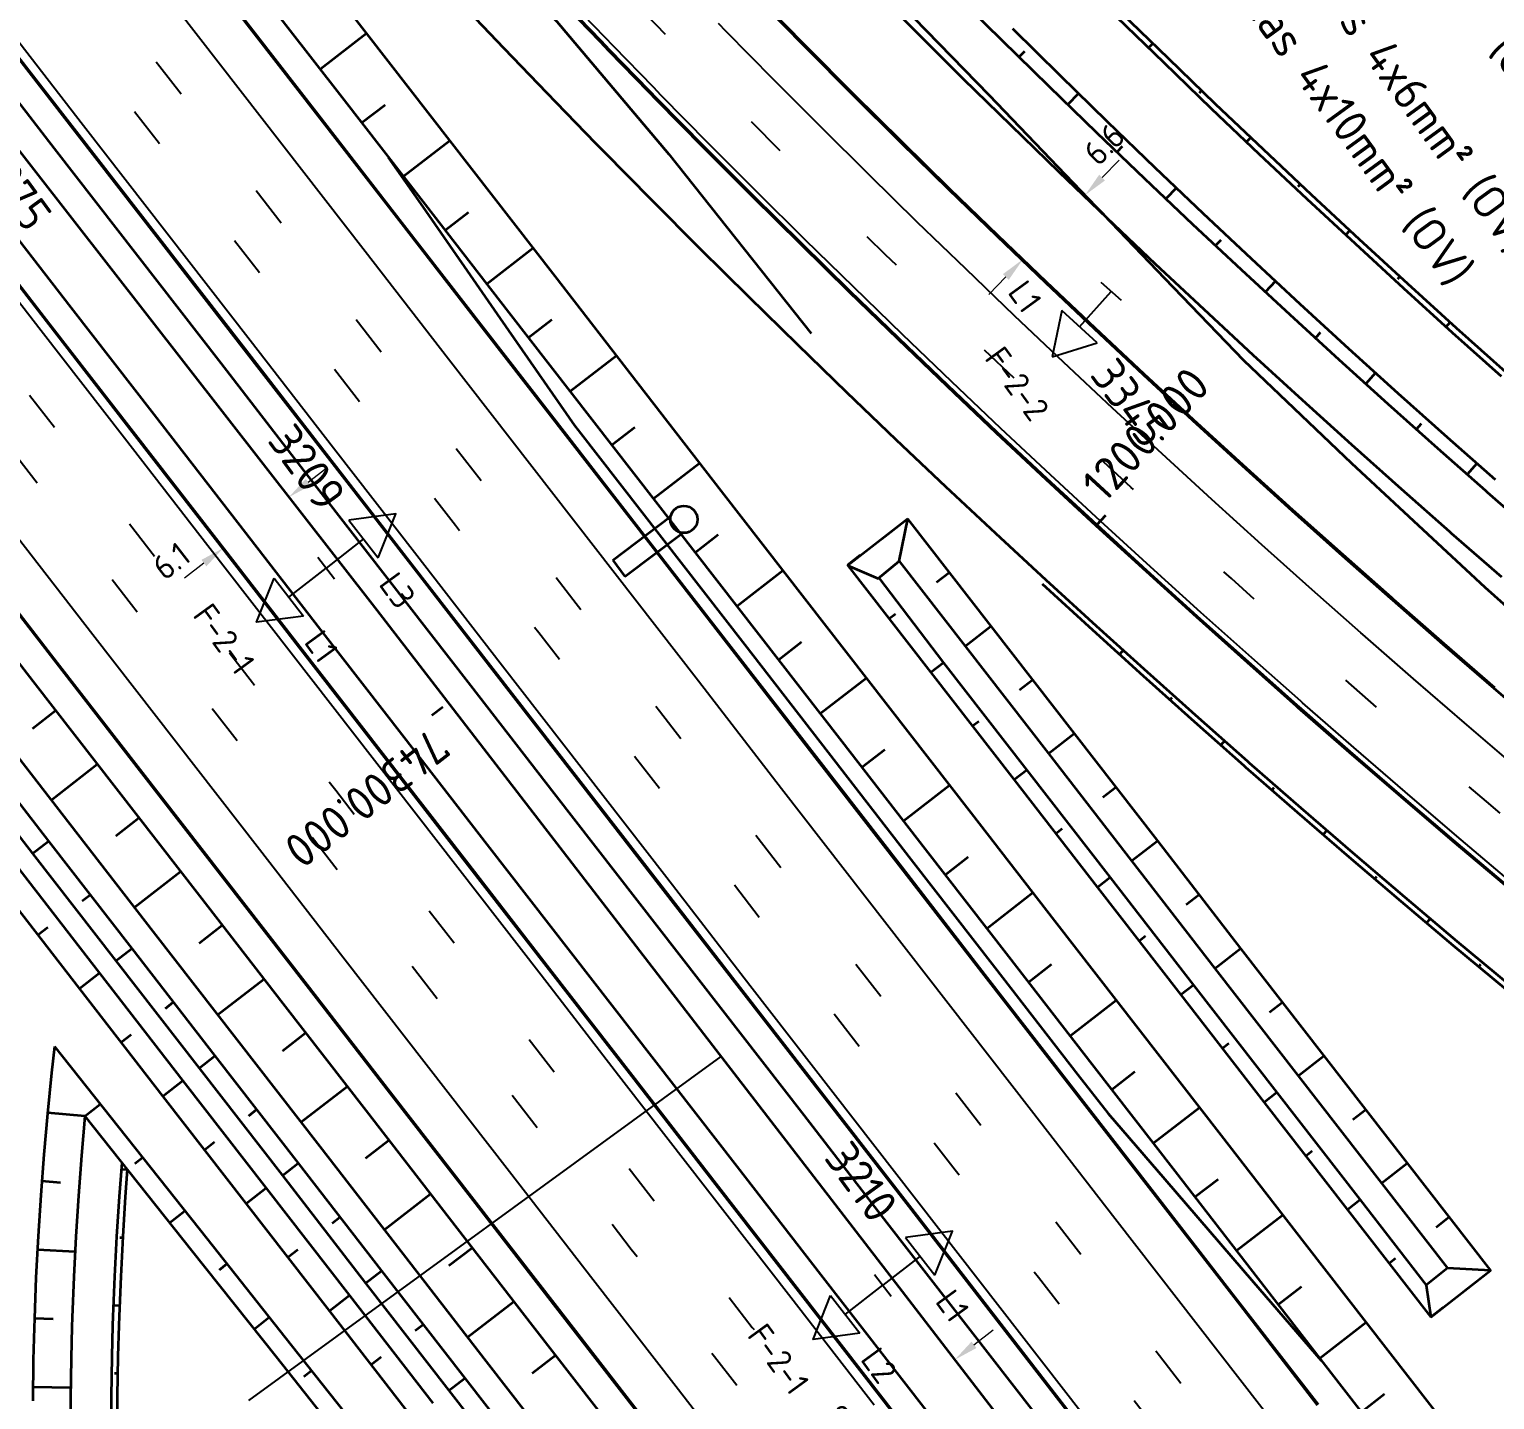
# Model space of a CAD drawing. Header units: metres. Extents: x 134219 to 139080, y 438661 to 444352.
# Drawn here: x 135269.3 to 135377.1, y 443254.8 to 443355.6 of the extents above; entities that cross this region are included whole.
import ezdxf
from ezdxf.enums import TextEntityAlignment as Align

# ---------------------------------------------------------------- set-up
doc = ezdxf.new("R2010")
doc.units = ezdxf.units.M
doc.linetypes.add('13strp', pattern=[4, 1, -3])
doc.linetypes.add('39strp', pattern=[12, 3, -9])
doc.layers.get('DEFPOINTS').update_dxf_attribs({"color": 193})
for name, color, linetype, lineweight in [('N-WE-KL-ET_LS_OV_ARMATUUR-S', 7, 'Continuous', 25), ('N-WE-KL-ET_LS_OV_ARMATUUR-T18', 1, 'Continuous', 25), ('N-WE-KL-ET_LS_OV_KABEL-G', 10, 'KL-LS-OV-N', 35), ('N-WE-KL-ET_LS_OV_KABEL-M', 7, 'Continuous', 18), ('N-WE-KL-ET_LS_OV_KABEL-T25', 7, 'Continuous', 25), ('N-WE-VW-BEWEGWIJZERING_DRAAGCONSTRUCTIE_UITHOUDER-G', 7, 'Continuous', 35), ('N-WE-VW-BEWEGWIJZERING_DRAAGCONSTRUCTIE_UITHOUDER_POER-G', 7, 'Continuous', 35), ('Utd-geleiderail-nw', 8, 'glm a2ee v014$0$f2m40080', 35), ('Utd-ondergr-nw', 8, '13strp', 35)]:
    doc.layers.add(name, color=color, linetype=linetype, lineweight=lineweight)
doc.layers.add('N-WE-KL-ET_LS_OV_ARMATUUR-T25', color=2, linetype='Continuous')
doc.layers.add('Utd-weg-nw', color=8, linetype='Continuous')
doc.styles.add('alm a2ee v011$0$rtw_iso', font='NLCS-ISO.ttf')
doc.styles.add('ISO18', font='NLCS-ISO.ttf')
doc.styles.add('ISO25', font='NLCS-ISO.ttf')
doc.styles.add('NLCS-ISO', font='NLCS-ISO.ttf')
doc.styles.add('NLCS_18', font='NLCS-ISO.ttf', dxfattribs={"height": 1.8})
doc.styles.add('NLCS_25', font='NLCS-ISO.ttf', dxfattribs={"height": 2.5})
doc.linetypes.add('glm a2ee v014$0$f2m40080', pattern='A,2,-1,[160,RTW.shx,S=0.5,R=0,X=0,Y=0],-1', length=4)
doc.linetypes.add('KL-LS-OV-N', pattern='A,4,-1,[103,NLCS.SHX,S=0.75,R=0,X=0,Y=0],-1,4,-1.5,["0V",Standard,S=1,R=0,X=0,Y=-0.5],-3', length=14.5)
doc.dimstyles.new('NLCS_t18_pijl_Dimension_l3_h1', dxfattribs={"dimtxt": 1.8, "dimasz": 1.8, "dimexe": 2, "dimexo": 2, "dimgap": 0.7, "dimtad": 1, "dimdec": 1, "dimzin": 0, "dimdsep": 46, "dimtxsty": 'NLCS_18', "dimcen": 2.5, "dimdle": 2, "dimclrd": 256, "dimclre": 256, "dimclrt": 256, "dimadec": 1, "dimazin": 0, "dimtfac": 1, "dimtdec": 1, "dimtofl": 0, "dimtmove": 1, "dimatfit": 0, "dimfxl": 0, "dimtolj": 1, "dimtzin": 0, "dimlwd": 18, "dimlwe": 18, "dimarcsym": 0})

# ---------------------------------------------------------------- blocks, each defined once
blk = doc.blocks.new('SKL-ET_OV_ARMATUUR_HD_NATRIUM_2x250W-SO (1)')
for points in [[(-3.49, -1.76), (-6.49, 0), (-3.49, 1.76)], [(-3.49, 1.76), (-3.49, -1.76)], [(3.49, -1.76), (6.49, 0), (3.49, 1.76)], [(3.49, 1.76), (3.49, -1.76)], [(-3.49, 0), (0, 0)], [(0, 1), (0, -1)], [(3.49, 0), (0, 0)]]:
    blk.add_lwpolyline(points)
at = {"layer": 'N-WE-KL-ET_LS_OV_ARMATUUR-T18', "style": 'NLCS-ISO', "flags": 1}
for tag, p in [('TYPE_ARMATUUR', (3.07, -6.82)), ('VERMOGEN_LAMP', (3.07, -10.61)), ('SPIEGELSTAND', (3.07, -14.39)), ('HOOGTE_LICHTMAST', (3.07, -18.17)), ('UITLEGGERHOEK', (3.07, -21.96)), ('TYPE_LICHTMAST', (3.07, -25.74)), ('BOTSVRIENDELIJK', (3.07, -29.53)), ('POSITIE_LICHTMAST', (3.07, -33.31)), ('KABELAANSLUITNG', (3.07, -37.1)), ('VOEDINGSPUNT', (3.07, -48.45))]:
    blk.add_attdef(tag, p, '', height=1.8, dxfattribs=at)
at = {"layer": 'N-WE-KL-ET_LS_OV_ARMATUUR-T18', "style": 'NLCS-ISO'}
for tag, p in [('FASE-AANSLUITING_1', (3.07, -40.88)), ('FASE-AANSLUITING_2', (3.07, -44.67)), ('GROEPSNUMMER', (3.07, -52.24))]:
    blk.add_attdef(tag, p, '', height=1.8, dxfattribs=at)
at = {"layer": 'N-WE-KL-ET_LS_OV_ARMATUUR-T25', "style": 'NLCS-ISO'}
for tag, p in [('MASTNUMMER', (3.07, 7.39)), ('TYPE_SYMBOOL', (3.07, 3.61))]:
    blk.add_attdef(tag, p, '', height=2.5, dxfattribs=at)
blk = doc.blocks.new('SKL-ET_OV_ARMATUUR_HD_NATRIUM_1x250W-SO (3)')
for p, q in [((6.49, 0), (3.49, 1.76)), ((3.49, -1.76), (6.49, 0))]:
    blk.add_line(p, q)
for points in [[(3.49, 1.76), (3.49, -1.76)], [(0, 1), (0, -1)], [(3.49, 0), (0, 0)]]:
    blk.add_lwpolyline(points)
at = {"layer": 'N-WE-KL-ET_LS_OV_ARMATUUR-T18', "style": 'ISO18', "flags": 1}
for tag, p in [('TYPE_ARMATUUR', (3.07, -6.82)), ('VERMOGEN_LAMP', (3.07, -10.61)), ('SPIEGELSTAND', (3.07, -14.39)), ('HOOGTE_LICHTMAST', (3.07, -18.17)), ('UITLEGGERHOEK', (3.07, -21.96)), ('TYPE_LICHTMAST', (3.07, -25.74)), ('BOTSVRIENDELIJK', (3.07, -29.53)), ('POSITIE_LICHTMAST', (3.07, -33.31)), ('KABELAANSLUITNG', (3.07, -37.1)), ('VOEDINGSPUNT', (3.07, -44.67))]:
    blk.add_attdef(tag, p, '', height=1.8, dxfattribs=at)
at = {"layer": 'N-WE-KL-ET_LS_OV_ARMATUUR-T18', "style": 'ISO18'}
for tag, p in [('FASE-AANSLUITING_1', (3.07, -40.88)), ('GROEPSNUMMER', (3.07, -48.45))]:
    blk.add_attdef(tag, p, '', height=1.8, dxfattribs=at)
at = {"layer": 'N-WE-KL-ET_LS_OV_ARMATUUR-T25', "style": 'ISO25'}
for tag, p in [('MASTNUMMER', (3.07, 7.39)), ('TYPE_SYMBOOL', (3.07, 3.61))]:
    blk.add_attdef(tag, p, '', height=2.5, dxfattribs=at)
blk = doc.blocks.new('SVW-BEWEGWIJZERING_DRAAGCONSTRUCTIE_PORTAAL_UITHOUDER (A2 74.300 IBL)')
for points in [[(-5.24, -3.01), (-0.98, 0.2)], [(-4.34, -4.21), (-0.08, -1)], [(-5.24, -3.01), (-4.34, -4.21)]]:
    blk.add_lwpolyline(points)
blk = doc.blocks.new('SVW-BEWEGWIJZERING_DRAAGCONSTRUCTIE_UITHOUDER_POER-SO')
blk.add_circle((0, 0), 1)
at = {"layer": 'N-WE-KL-ET_LS_OV_ARMATUUR-T18', "style": 'ISO18', "flags": 1}
for tag, p in [('OMSCHRIJVING_LEGENDA', (0, 28.56)), ('CONSTRUCTIENUMMER', (0, 24.77)), ('LOCATIE', (0, 20.99)), ('TYPE_POER', (0, 17.21)), ('POSITIE_POER', (0, 13.42)), ('OVERIGE_OPMERKING(EN)_1', (0, 9.64)), ('OVERIGE_OPMERKING(EN)_2', (0, 5.85))]:
    blk.add_attdef(tag, p, '', height=1.8, dxfattribs=at)
blk = doc.blocks.new('SVW-BEWEGWIJZERING_DRAAGCONSTRUCTIE_UITHOUDER-SO')
blk.add_circle((0, 0), 1)
at = {"layer": 'N-WE-KL-ET_LS_OV_ARMATUUR-T18', "style": 'ISO18', "flags": 1}
for tag, p in [('OMSCHRIJVING_LEGENDA', (-9, -7.43)), ('CONSTRUCTIENUMMER', (-9, -11.22)), ('LOCATIE', (-9, -15)), ('LENGTE_PORTAAL', (-9, -18.78)), ('TYPE_PORTAAL', (-9, -22.57)), ('BPS-CODERING', (-9, -26.35)), ('OVERIGE_OPMERKING(EN)_1', (-9, -30.14)), ('OVERIGE_OPMERKING(EN)_2', (-9, -33.92))]:
    blk.add_attdef(tag, p, '', height=1.8, dxfattribs=at)
blk = doc.blocks.new('*D435')
at = {"layer": 'DEFPOINTS', "color": 0, "transparency": 16777216}
for p in [(135346.99, 443343.42), (135346.99, 443343.42), (135342.42, 443338.7)]:
    blk.add_point(p, dxfattribs=at)
at = {"layer": 'N-WE-KL-ET_LS_OV_KABEL-M', "linetype": 'Continuous', "lineweight": 18, "transparency": 16777216}
for p, q in [((135348.24, 443344.71), (135349.5, 443346)), ((135341.16, 443337.4), (135339.91, 443336.11))]:
    blk.add_line(p, q, dxfattribs=at)
at = {"layer": 'N-WE-KL-ET_LS_OV_KABEL-M', "lineweight": 18, "transparency": 16777216}
for p, q in [((135346.99, 443343.42), (135348.43, 443342.03)), ((135342.42, 443338.7), (135343.85, 443337.3))]:
    blk.add_line(p, q, dxfattribs=at)
at = {"layer": 'N-WE-KL-ET_LS_OV_KABEL-M', "transparency": 16777216}
for points in [[(135348.03, 443344.92), (135348.46, 443344.5), (135346.99, 443343.42)], [(135340.95, 443337.61), (135341.38, 443337.19), (135342.42, 443338.7)]]:
    blk.add_solid(points, dxfattribs=at)
at = {"layer": 'N-WE-KL-ET_LS_OV_KABEL-M', "transparency": 16777216, "insert": (135348.39, 443347.16), "char_height": 1.8, "attachment_point": 5, "rotation": 45.9075, "style": 'NLCS_18'}
blk.add_mtext('\\A1;6.6', dxfattribs=at)
blk = doc.blocks.new('*D451')
at = {"layer": 'DEFPOINTS', "color": 0, "transparency": 16777216}
for p in [(135288.41, 443321.2), (135288.41, 443321.2), (135283.59, 443317.46)]:
    blk.add_point(p, dxfattribs=at)
at = {"layer": 'N-WE-KL-ET_LS_OV_KABEL-M', "linetype": 'Continuous', "lineweight": 18, "transparency": 16777216}
for p, q in [((135289.84, 443322.3), (135291.26, 443323.41)), ((135282.17, 443316.35), (135280.74, 443315.25))]:
    blk.add_line(p, q, dxfattribs=at)
at = {"layer": 'N-WE-KL-ET_LS_OV_KABEL-M', "lineweight": 18, "transparency": 16777216}
for p, q in [((135288.41, 443321.2), (135289.64, 443319.62)), ((135283.59, 443317.46), (135284.81, 443315.88))]:
    blk.add_line(p, q, dxfattribs=at)
at = {"layer": 'N-WE-KL-ET_LS_OV_KABEL-M', "transparency": 16777216}
for points in [[(135289.65, 443322.54), (135290.02, 443322.07), (135288.41, 443321.2)], [(135281.98, 443316.59), (135282.35, 443316.12), (135283.59, 443317.46)]]:
    blk.add_solid(points, dxfattribs=at)
at = {"layer": 'N-WE-KL-ET_LS_OV_KABEL-M', "transparency": 16777216, "insert": (135279.76, 443316.51), "char_height": 1.8, "attachment_point": 5, "rotation": 37.7951, "style": 'NLCS_18'}
blk.add_mtext('\\A1;6.1', dxfattribs=at)
blk = doc.blocks.new('*D452')
at = {"layer": 'DEFPOINTS', "color": 0, "transparency": 16777216}
for p in [(135337.4, 443257.75), (135337.4, 443257.75), (135332.71, 443254.12)]:
    blk.add_point(p, dxfattribs=at)
at = {"layer": 'N-WE-KL-ET_LS_OV_KABEL-M', "linetype": 'Continuous', "lineweight": 18, "transparency": 16777216}
for p, q in [((135338.82, 443258.86), (135340.24, 443259.96)), ((135331.29, 443253.01), (135329.86, 443251.91))]:
    blk.add_line(p, q, dxfattribs=at)
at = {"layer": 'N-WE-KL-ET_LS_OV_KABEL-M', "lineweight": 18, "transparency": 16777216}
for p, q in [((135337.4, 443257.75), (135338.62, 443256.17)), ((135332.71, 443254.12), (135333.94, 443252.54))]:
    blk.add_line(p, q, dxfattribs=at)
at = {"layer": 'N-WE-KL-ET_LS_OV_KABEL-M', "transparency": 16777216}
for points in [[(135338.64, 443259.09), (135339, 443258.62), (135337.4, 443257.75)], [(135331.1, 443253.25), (135331.47, 443252.78), (135332.71, 443254.12)]]:
    blk.add_solid(points, dxfattribs=at)
at = {"layer": 'N-WE-KL-ET_LS_OV_KABEL-M', "transparency": 16777216, "insert": (135328.69, 443253.02), "char_height": 1.8, "attachment_point": 5, "rotation": 37.7951, "style": 'NLCS_18'}
blk.add_mtext('\\A1;5.9', dxfattribs=at)
blk = doc.blocks.new('Dwm A2 aanvulling$0$A$C32883349')
at = {"layer": 'Utd-ondergr-nw'}
blk.add_line((-1.82, 0.37), (-2.44, 1.31), dxfattribs=at)
for centre, start, end in [((-3.53, 0.59), 33.3445, 123.3445), ((-0.72, 1.1), 213.3445, 303.3445)]:
    blk.add_arc(centre, 1.31, start, end, dxfattribs=at)

msp = doc.modelspace()

# ---------------------------------------------------------------- linework, layer by layer
at = {"layer": 'N-WE-KL-ET_LS_OV_KABEL-G', "flags": 128}
msp.add_lwpolyline([(135533.09, 443210.04), (135533.54, 443210.76), (135534.34, 443212.23), (135533.53, 443212.57), (135528.77, 443203.14), (135525.99, 443204.28), (135479.74, 443235.11), (135473.52, 443239.23), (135463.96, 443246.92), (135443.33, 443261.3), (135429.71, 443270.85), (135415.46, 443281.65), (135402.01, 443292.44), (135387.86, 443304.35), (135376.42, 443314.55), (135366.62, 443323.69), (135358.68, 443331.25), (135352.87, 443337.28), (135339.95, 443350.76), (135329.78, 443361.21), (135324.3, 443365.55), (135315.61, 443372.98), (135275.56, 443416.11), (135273.4, 443419.46), (135270.33, 443419.03), (135260.54, 443429.78), (135245.69, 443445.65), (135226.75, 443465.82), (135208.16, 443486.08), (135184.34, 443511.16), (135171.11, 443525.5), (135145.78, 443551.18), (135137.55, 443561.27), (135111.82, 443587.42), (135096.52, 443601.57), (135096.58, 443601.64), (135094.96, 443603.19), (135072.16, 443625.47), (135049.89, 443646.39), (135049.86, 443646.37)], dxfattribs=at)
at = {"layer": 'N-WE-KL-ET_LS_OV_KABEL-G', "elevation": 1.81, "flags": 128}
msp.add_lwpolyline([(135028.79, 443628.21), (135029.43, 443628.5), (135031.21, 443626.78), (135031.77, 443626.04), (135031.72, 443624.46), (135052.28, 443604.28), (135079.83, 443576.7), (135079.68, 443576.86), (135107.02, 443546.27), (135128.47, 443521.4), (135135.83, 443512.88), (135160.14, 443483.99), (135177.3, 443462.48), (135198.67, 443435.94), (135200.35, 443433.58), (135206.96, 443425.68), (135215.59, 443414.76), (135229.59, 443396.5), (135246.51, 443374.99), (135246.49, 443375.01), (135294.88, 443312.89), (135333.29, 443263.09), (135371.73, 443213.18), (135406.65, 443167.97), (135427.92, 443140.4), (135453.98, 443108.38), (135454.93, 443105.99), (135457.2, 443102.6), (135480.28, 443072.39), (135496.14, 443052.17), (135531.45, 443005.87), (135550.73, 442980.13), (135566.75, 442957.09), (135582.35, 442934.84), (135591.75, 442921.24), (135600.66, 442908.47), (135623.1, 442873.1), (135810.94, 442567.72), (135811.57, 442566.24), (135890, 442440.49), (135917.51, 442397.79), (135918.36, 442396.37), (135921.31, 442391.57), (135924.12, 442387.09), (135993.39, 442276.1), (135998.09, 442268.15), (136009.98, 442249.34), (136029.66, 442217.44), (136035.64, 442207.92), (136051.53, 442183.81), (136063.88, 442163.96), (136083.42, 442134.87), (136087.68, 442128.39), (136098.45, 442110.21), (136094.16, 442107.28)], dxfattribs=at)
at = {"layer": 'N-WE-KL-ET_LS_OV_KABEL-T25'}
msp.add_line((135320.2, 443280.07), (135285.44, 443254.76), dxfattribs=at)
at = {"layer": 'Utd-geleiderail-nw', "linetype": 'Continuous', "flags": 128}
for points in [[(135282.29, 443383.67), (135293.97, 443370.95), (135308.12, 443356.2), (135316.38, 443346.43), (135326.85, 443333.24)], [(135265.01, 443354.76), (135271.14, 443346.86), (135277.27, 443338.95), (135283.4, 443331.05), (135289.52, 443323.15), (135295.65, 443315.25), (135301.78, 443307.34), (135307.91, 443299.44), (135314.04, 443291.54), (135320.17, 443283.64), (135326.29, 443275.74), (135332.42, 443267.83), (135338.55, 443259.93), (135344.68, 443252.03)], [(135295.73, 443346.19), (135298.26, 443342.55), (135303.97, 443334.34), (135309.43, 443326.48)], [(135266.24, 443343.06), (135272.37, 443335.15), (135278.5, 443327.25), (135284.63, 443319.35), (135290.75, 443311.45), (135296.88, 443303.55), (135303.01, 443295.64), (135309.14, 443287.74), (135315.27, 443279.84), (135321.4, 443271.94), (135327.52, 443264.03), (135333.65, 443256.13), (135339.78, 443248.23)], [(135309.43, 443326.48), (135309.69, 443326.14), (135315.82, 443318.23), (135321.95, 443310.33), (135328.08, 443302.43), (135334.21, 443294.53), (135340.34, 443286.63), (135346.47, 443278.72), (135348.68, 443275.87)], [(135348.68, 443275.87), (135352.85, 443271.03), (135359.39, 443263.46), (135364.36, 443257.7)]]:
    msp.add_lwpolyline(points, dxfattribs=at)
at = {"layer": 'Utd-ondergr-nw', "color": 7, "linetype": 'Continuous'}
for p, q in [((135347.85, 443319.16), (135348.53, 443319.89)), ((135299.73, 443305.75), (135298.94, 443305.14))]:
    msp.add_line(p, q, dxfattribs=at)
at = {"layer": 'Utd-ondergr-nw', "linetype": 'Continuous', "flags": 128}
for points in [[(135277.86, 443376.29), (135283.46, 443369.07), (135289.59, 443361.16), (135295.72, 443353.26), (135301.85, 443345.36), (135307.98, 443337.46), (135314.1, 443329.56), (135320.23, 443321.65), (135326.36, 443313.75), (135332.49, 443305.85), (135338.62, 443297.95), (135344.75, 443290.05), (135350.87, 443282.14), (135357, 443274.24), (135363.13, 443266.34), (135369.26, 443258.44), (135375.39, 443250.54)], [(135275.7, 443372.06), (135280.06, 443366.43), (135286.19, 443358.53), (135292.32, 443350.63), (135298.45, 443342.73), (135304.58, 443334.82), (135310.71, 443326.92), (135316.83, 443319.02), (135322.96, 443311.12), (135329.09, 443303.22), (135335.22, 443295.31), (135341.35, 443287.41), (135347.48, 443279.51), (135353.61, 443271.61), (135359.73, 443263.7), (135365.86, 443255.8), (135371.99, 443247.9)], [(135274.6, 443369.81), (135278.29, 443365.05), (135284.41, 443357.15), (135290.54, 443349.25), (135296.67, 443341.35), (135302.8, 443333.44), (135308.93, 443325.54), (135315.06, 443317.64), (135321.19, 443309.74), (135327.31, 443301.84), (135333.44, 443293.93), (135339.57, 443286.03), (135345.7, 443278.13), (135351.83, 443270.23), (135357.96, 443262.33), (135364.08, 443254.42)], [(135274.63, 443369.88), (135278.34, 443365.1), (135284.47, 443357.19), (135290.6, 443349.29), (135296.73, 443341.39), (135302.86, 443333.49), (135308.98, 443325.59), (135315.11, 443317.68), (135321.24, 443309.78), (135327.37, 443301.88), (135333.5, 443293.98), (135339.63, 443286.07), (135345.75, 443278.17), (135351.88, 443270.27), (135358.01, 443262.37), (135364.14, 443254.47)], [(135377.65, 443315.31), (135373.95, 443318.54), (135373.82, 443318.66), (135370.28, 443321.79), (135366.62, 443325.06), (135362.98, 443328.35), (135359.36, 443331.66), (135355.76, 443335), (135352.18, 443338.35), (135348.62, 443341.72), (135345.08, 443345.12), (135341.56, 443348.53), (135338.05, 443351.96), (135334.57, 443355.42), (135331.1, 443358.89)], [(135378.24, 443285.3), (135374.38, 443288.52), (135370.53, 443291.77), (135366.7, 443295.04), (135362.89, 443298.33), (135359.1, 443301.64), (135358.97, 443301.76), (135355.33, 443304.98), (135351.58, 443308.33), (135347.84, 443311.71), (135344.13, 443315.11), (135340.43, 443318.53), (135336.76, 443321.97), (135333.1, 443325.43), (135329.47, 443328.91), (135325.85, 443332.42), (135322.26, 443335.94), (135318.68, 443339.48), (135315.13, 443343.05), (135311.59, 443346.63), (135311.01, 443347.22), (135308.08, 443350.24), (135307.41, 443350.93), (135304.25, 443354.21), (135301.11, 443357.5)], [(135377.87, 443292.68), (135374.04, 443295.91), (135370.24, 443299.16), (135366.45, 443302.43), (135362.68, 443305.72), (135362.55, 443305.84), (135358.94, 443309.04), (135355.21, 443312.37), (135351.5, 443315.73), (135347.81, 443319.1), (135344.13, 443322.5), (135340.48, 443325.92), (135336.85, 443329.36), (135333.24, 443332.82), (135329.64, 443336.31), (135326.07, 443339.81), (135322.52, 443343.33), (135318.98, 443346.87), (135315.47, 443350.44), (135314.9, 443351.02), (135311.98, 443354.02), (135311.31, 443354.71), (135308.17, 443357.97)], [(135377.91, 443292.74), (135374.09, 443295.96), (135370.28, 443299.21), (135366.5, 443302.48), (135362.73, 443305.77), (135362.6, 443305.89), (135358.98, 443309.09), (135355.25, 443312.42), (135351.54, 443315.78), (135347.85, 443319.16), (135344.18, 443322.55), (135340.53, 443325.97), (135336.9, 443329.41), (135333.28, 443332.87), (135329.69, 443336.36), (135326.12, 443339.86), (135322.57, 443343.38), (135319.03, 443346.92), (135315.52, 443350.48), (135314.95, 443351.07), (135312.03, 443354.07), (135311.36, 443354.76), (135308.22, 443358.02)], [(135380.85, 443303.93), (135377.09, 443307.14), (135373.35, 443310.37), (135369.63, 443313.62), (135369.5, 443313.74), (135365.93, 443316.9), (135362.24, 443320.19), (135358.58, 443323.51), (135354.93, 443326.85), (135351.3, 443330.2), (135347.69, 443333.58), (135344.1, 443336.98), (135340.53, 443340.4), (135336.98, 443343.84), (135333.45, 443347.3), (135329.94, 443350.78), (135326.45, 443354.28), (135322.98, 443357.8)], [(135377.14, 443307.19), (135373.4, 443310.42), (135369.68, 443313.68), (135369.55, 443313.79), (135365.97, 443316.95), (135362.29, 443320.24), (135358.62, 443323.56), (135354.98, 443326.9), (135351.35, 443330.25), (135347.74, 443333.63), (135344.15, 443337.03), (135340.58, 443340.45), (135337.03, 443343.89), (135333.5, 443347.35), (135329.99, 443350.83), (135326.5, 443354.33), (135323.03, 443357.85)], [(135380.27, 443318.33), (135376.59, 443321.55), (135376.47, 443321.66), (135372.94, 443324.78), (135369.3, 443328.04), (135365.68, 443331.31), (135362.07, 443334.61), (135358.49, 443337.92), (135354.93, 443341.26), (135351.38, 443344.62), (135347.85, 443348), (135344.35, 443351.4), (135340.86, 443354.81), (135337.39, 443358.25)], [(135377.64, 443330.07), (135374.03, 443333.3), (135370.44, 443336.55), (135366.88, 443339.83), (135363.33, 443343.12), (135359.8, 443346.44), (135356.29, 443349.78), (135352.81, 443353.14), (135349.34, 443356.52)], [(135377.94, 443330.41), (135374.33, 443333.64), (135370.75, 443336.89), (135367.18, 443340.16), (135363.64, 443343.45), (135360.11, 443346.77), (135356.6, 443350.1), (135353.12, 443353.46), (135349.65, 443356.84)], [(135294.13, 443355.31), (135290.73, 443352.68)], [(135377.18, 443322.47), (135373.65, 443325.59), (135370.02, 443328.84), (135366.41, 443332.12), (135362.81, 443335.41), (135359.24, 443338.73), (135355.69, 443342.07), (135352.16, 443345.43), (135348.64, 443348.82), (135345.15, 443352.22), (135341.68, 443355.65)], [(135267.79, 443354.41), (135272.7, 443348.07), (135278.83, 443340.17), (135284.96, 443332.26), (135291.09, 443324.36), (135297.22, 443316.46), (135303.35, 443308.56), (135309.47, 443300.66), (135315.6, 443292.75), (135321.73, 443284.85), (135327.86, 443276.95), (135333.99, 443269.05), (135340.12, 443261.15), (135346.24, 443253.24)], [(135267.82, 443354.48), (135272.76, 443348.11), (135278.89, 443340.21), (135285.02, 443332.31), (135291.14, 443324.41), (135297.27, 443316.5), (135303.4, 443308.6), (135309.53, 443300.7), (135315.66, 443292.8), (135321.79, 443284.89), (135327.91, 443276.99), (135334.04, 443269.09), (135340.17, 443261.19), (135346.3, 443253.29)], [(135351.66, 443354.26), (135351.97, 443354.58)], [(135342.54, 443353.98), (135342.13, 443353.57)], [(135346.52, 443350.89), (135345.71, 443350.07)], [(135355.41, 443350.95), (135355.56, 443351.11)], [(135295.49, 443350.04), (135293.79, 443348.73)], [(135358.87, 443347.33), (135359.18, 443347.65)], [(135300.26, 443347.41), (135296.86, 443344.78)], [(135349.71, 443347), (135349.32, 443346.59)], [(135353.71, 443343.95), (135352.94, 443343.14)], [(135362.66, 443344.06), (135362.82, 443344.22)], [(135263.6, 443343.12), (135264.62, 443341.8), (135270.75, 443333.9), (135276.88, 443325.99), (135283.01, 443318.09), (135289.13, 443310.19), (135295.26, 443302.29), (135301.39, 443294.39), (135307.52, 443286.48), (135313.65, 443278.58), (135319.78, 443270.68), (135325.9, 443262.78), (135332.03, 443254.88), (135338.16, 443246.97)], [(135263.62, 443343.2), (135264.68, 443341.84), (135270.8, 443333.94), (135276.93, 443326.04), (135283.06, 443318.14), (135289.19, 443310.23), (135295.32, 443302.33), (135301.45, 443294.43), (135307.57, 443286.53), (135313.7, 443278.63), (135319.83, 443270.72), (135325.96, 443262.82), (135332.09, 443254.92), (135338.22, 443247.02)], [(135301.62, 443342.14), (135299.92, 443340.83)], [(135356.97, 443340.11), (135356.59, 443339.71)], [(135366.17, 443340.49), (135366.47, 443340.82)], [(135306.39, 443339.51), (135302.99, 443336.87)], [(135361, 443337.1), (135360.25, 443336.29)], [(135370, 443337.26), (135370.15, 443337.43)], [(135307.75, 443334.24), (135306.05, 443332.92)], [(135373.55, 443333.74), (135373.86, 443334.07)], [(135364.3, 443333.31), (135363.94, 443332.9)], [(135312.51, 443331.61), (135309.12, 443328.97)], [(135368.37, 443330.34), (135367.64, 443329.54)], [(135313.88, 443326.34), (135312.18, 443325.02)], [(135371.72, 443326.59), (135371.36, 443326.19)], [(135258.36, 443325.69), (135259.04, 443324.81), (135265.17, 443316.91), (135271.29, 443309.01), (135277.42, 443301.11), (135283.55, 443293.21), (135289.68, 443285.3), (135295.81, 443277.4), (135301.94, 443269.5), (135308.06, 443261.6), (135314.19, 443253.7)], [(135258.38, 443325.78), (135259.09, 443324.86), (135265.22, 443316.96), (135271.35, 443309.05), (135277.48, 443301.15), (135283.61, 443293.25), (135289.73, 443285.35), (135295.86, 443277.45), (135301.99, 443269.54), (135308.12, 443261.64), (135314.25, 443253.74)], [(135257.68, 443323.01), (135263.44, 443315.58), (135269.57, 443307.67), (135275.7, 443299.77), (135281.83, 443291.87), (135287.96, 443283.97), (135294.09, 443276.07), (135300.21, 443268.16), (135306.34, 443260.26), (135312.47, 443252.36)], [(135318.64, 443323.71), (135315.24, 443321.07)], [(135375.82, 443323.67), (135375.11, 443322.86)], [(135332.03, 443318.15), (135333.93, 443319.62)], [(135333.93, 443319.62), (135340.06, 443311.72), (135346.19, 443303.82), (135352.32, 443295.92), (135358.44, 443288.01), (135364.57, 443280.11), (135370.7, 443272.21), (135376.83, 443264.31)], [(135320.01, 443318.44), (135318.31, 443317.12)], [(135256.42, 443317.62), (135260.05, 443312.94), (135266.17, 443305.04), (135272.3, 443297.14), (135278.43, 443289.24), (135284.56, 443281.33), (135290.69, 443273.43), (135296.82, 443265.53), (135302.94, 443257.63), (135309.07, 443249.72)], [(135330.45, 443316.93), (135329.52, 443316.2)], [(135333.32, 443316.49), (135338.16, 443310.25), (135344.29, 443302.35), (135350.42, 443294.45), (135356.55, 443286.54), (135362.68, 443278.64), (135368.8, 443270.74), (135373.65, 443264.49)], [(135324.77, 443315.8), (135321.37, 443313.17)], [(135329.52, 443316.2), (135335.65, 443308.3), (135341.78, 443300.4), (135347.91, 443292.5), (135354.04, 443284.6), (135360.16, 443276.69), (135366.29, 443268.79), (135372.42, 443260.89)], [(135331.81, 443315.26), (135336.58, 443309.02), (135342.71, 443301.12), (135348.84, 443293.22), (135354.97, 443285.32), (135361.1, 443277.42), (135367.22, 443269.51), (135372.09, 443263.24)], [(135336.05, 443314.94), (135336.99, 443315.67)], [(135255.86, 443315.07), (135258.47, 443311.72), (135264.59, 443303.81), (135270.72, 443295.91), (135276.85, 443288.01), (135282.98, 443280.11), (135289.11, 443272.21), (135295.24, 443264.3), (135301.36, 443256.4), (135307.49, 443248.5)], [(135417.72, 443254.06), (135413.67, 443257.04), (135409.63, 443260.05), (135405.61, 443263.09), (135401.61, 443266.15), (135397.62, 443269.23), (135393.66, 443272.33), (135389.71, 443275.46), (135385.78, 443278.61), (135381.87, 443281.79), (135377.98, 443284.99), (135374.11, 443288.21), (135370.26, 443291.46), (135366.43, 443294.72), (135362.62, 443298.02), (135358.82, 443301.33), (135358.69, 443301.45), (135355.05, 443304.67), (135351.3, 443308.03), (135347.57, 443311.41), (135343.85, 443314.81)], [(135255.47, 443313.16), (135257.29, 443310.81), (135263.42, 443302.91), (135269.55, 443295), (135275.68, 443287.1), (135281.81, 443279.2), (135287.94, 443271.3), (135294.06, 443263.39), (135300.19, 443255.49), (135306.32, 443247.59)], [(135333.05, 443312.61), (135332.59, 443312.25)], [(135255.08, 443311.21), (135256.11, 443309.89), (135262.24, 443301.99), (135268.37, 443294.08), (135274.49, 443286.18), (135280.62, 443278.28), (135286.75, 443270.38), (135292.88, 443262.48), (135299.01, 443254.57)], [(135338.16, 443310.25), (135340.06, 443311.72)], [(135326.14, 443310.53), (135324.44, 443309.22)], [(135349.8, 443309.94), (135349.52, 443309.63)], [(135254.62, 443308.75), (135254.63, 443308.74), (135260.76, 443300.84), (135266.88, 443292.93), (135273.01, 443285.03), (135279.14, 443277.13), (135285.27, 443269.23), (135291.4, 443261.33), (135297.53, 443253.42)], [(135336.58, 443309.02), (135335.65, 443308.3)], [(135330.9, 443307.9), (135327.5, 443305.27)], [(135342.17, 443307.03), (135343.12, 443307.77)], [(135269.55, 443304.19), (135271.25, 443305.51)], [(135353.38, 443306.44), (135353.24, 443306.29)], [(135339.18, 443304.71), (135338.71, 443304.35)], [(135344.29, 443302.35), (135346.19, 443303.82)], [(135332.26, 443302.63), (135330.57, 443301.31)], [(135357.25, 443303.27), (135356.98, 443302.96)], [(135270.92, 443298.92), (135274.31, 443301.56)], [(135342.71, 443301.12), (135341.78, 443300.4)], [(135337.03, 443300), (135333.63, 443297.36)], [(135348.3, 443299.13), (135349.25, 443299.87)], [(135360.87, 443299.82), (135360.74, 443299.66)], [(135275.68, 443296.29), (135277.38, 443297.61)], [(135269.55, 443295), (135270.72, 443295.91)], [(135345.31, 443296.81), (135344.84, 443296.45)], [(135350.42, 443294.45), (135352.32, 443295.92)], [(135364.78, 443296.69), (135364.51, 443296.38)], [(135338.39, 443294.73), (135336.69, 443293.41)], [(135277.04, 443291.02), (135280.44, 443293.66)], [(135348.84, 443293.22), (135347.91, 443292.5)], [(135368.44, 443293.28), (135368.31, 443293.12)], [(135273.2, 443291.51), (135273.79, 443291.96)], [(135343.16, 443292.1), (135339.76, 443289.46)], [(135354.43, 443291.23), (135355.38, 443291.97)], [(135270.69, 443289.56), (135269.95, 443288.98)], [(135281.81, 443288.39), (135283.51, 443289.71)], [(135372.39, 443290.2), (135372.12, 443289.89)], [(135351.44, 443288.91), (135350.97, 443288.55)], [(135275.68, 443287.1), (135276.85, 443288.01)], [(135356.55, 443286.54), (135358.44, 443288.01)], [(135274.49, 443286.18), (135273.01, 443285.03)], [(135344.52, 443286.83), (135342.82, 443285.51)], [(135376.09, 443286.83), (135375.96, 443286.68)], [(135283.17, 443283.12), (135286.57, 443285.76)], [(135354.97, 443285.32), (135354.04, 443284.6)], [(135279.33, 443283.6), (135279.91, 443284.06)], [(135349.28, 443284.19), (135345.89, 443281.56)], [(135360.56, 443283.33), (135361.51, 443284.06)], [(135287.94, 443280.49), (135289.63, 443281.8)], [(135271.16, 443280.8), (135270.95, 443278.87), (135270.65, 443275.87), (135270.39, 443272.86), (135270.16, 443269.85), (135269.97, 443266.84), (135269.81, 443263.81), (135269.69, 443260.79), (135269.67, 443260.1), (135269.61, 443257.76), (135269.58, 443254.73)], [(135271.16, 443280.8), (135282.37, 443266.68), (135288.58, 443258.84), (135294.8, 443251.01), (135301.02, 443243.18), (135307.23, 443235.35), (135313.45, 443227.52), (135319.67, 443219.68), (135325.89, 443211.85), (135332.1, 443204.02), (135339.86, 443194.24), (135334.96, 443186.59), (135329.57, 443178.17), (135324.18, 443169.75), (135318.78, 443161.33), (135313.39, 443152.91), (135308.28, 443144.92)], [(135276.82, 443281.66), (135276.08, 443281.08)], [(135357.57, 443281.01), (135357.1, 443280.64)], [(135281.81, 443279.2), (135282.98, 443280.11)], [(135362.68, 443278.64), (135364.57, 443280.11)], [(135350.65, 443278.93), (135348.95, 443277.61)], [(135280.62, 443278.28), (135279.14, 443277.13)], [(135289.3, 443275.22), (135292.7, 443277.85)], [(135273.41, 443275.67), (135274.53, 443276.55)], [(135361.1, 443277.42), (135360.16, 443276.69)], [(135273.41, 443275.67), (135270.65, 443275.92)], [(135273.41, 443275.67), (135273.16, 443272.78), (135272.93, 443269.81), (135272.74, 443266.83), (135272.59, 443263.85), (135272.47, 443260.86), (135272.45, 443260.18), (135272.39, 443257.87), (135272.35, 443254.88), (135272.35, 443251.88)], [(135273.41, 443275.67), (135281.25, 443265.79), (135287.47, 443257.96), (135293.68, 443250.13), (135299.9, 443242.29), (135306.12, 443234.46), (135312.34, 443226.63), (135318.55, 443218.8), (135324.77, 443210.97), (135330.99, 443203.13), (135338.44, 443194.33), (135333.76, 443187.36), (135328.37, 443178.94), (135322.98, 443170.52), (135317.58, 443162.1), (135312.19, 443153.68), (135306.61, 443144.95)], [(135285.46, 443275.7), (135286.04, 443276.16)], [(135355.41, 443276.29), (135352.01, 443273.66)], [(135366.69, 443275.43), (135367.64, 443276.16)], [(135282.95, 443273.75), (135282.2, 443273.18)], [(135294.06, 443272.59), (135295.76, 443273.9)], [(135276.12, 443272.25), (135275.93, 443269.76), (135275.74, 443266.82), (135275.59, 443263.88), (135275.47, 443260.94), (135275.45, 443260.27), (135275.38, 443257.99), (135275.34, 443255.04), (135275.35, 443252.08)], [(135277.08, 443272.19), (135277.64, 443272.63)], [(135287.94, 443271.3), (135289.11, 443272.21)], [(135363.69, 443273.1), (135363.23, 443272.74)], [(135368.8, 443270.74), (135370.7, 443272.21)], [(135276.53, 443271.74), (135276.38, 443269.75), (135276.19, 443266.82), (135276.04, 443263.89), (135275.92, 443260.95), (135275.9, 443260.28), (135275.83, 443258.01), (135275.79, 443255.06), (135275.79, 443252.11)], [(135276.09, 443271.77), (135276.53, 443271.74)], [(135356.78, 443271.02), (135355.08, 443269.71)], [(135271.62, 443270.78), (135270.24, 443270.89)], [(135286.75, 443270.38), (135285.27, 443269.23)], [(135295.43, 443267.32), (135298.83, 443269.95)], [(135367.22, 443269.51), (135366.29, 443268.79)], [(135279.63, 443267.83), (135280.75, 443268.72)], [(135291.59, 443267.8), (135292.17, 443268.25)], [(135361.54, 443268.39), (135358.14, 443265.76)], [(135372.82, 443267.52), (135373.77, 443268.26)], [(135275.97, 443266.76), (135276.19, 443266.75)], [(135272.68, 443265.69), (135269.92, 443265.84)], [(135289.07, 443265.85), (135288.33, 443265.28)], [(135300.19, 443264.68), (135301.89, 443266)], [(135283.3, 443264.36), (135283.85, 443264.8)], [(135369.82, 443265.2), (135369.36, 443264.84)], [(135294.06, 443263.39), (135295.24, 443264.3)], [(135374.93, 443262.84), (135376.83, 443264.31)], [(135292.88, 443262.48), (135291.4, 443261.33)], [(135362.91, 443263.12), (135361.21, 443261.8)], [(135275.5, 443261.77), (135275.95, 443261.75)], [(135301.56, 443259.41), (135304.96, 443262.05)], [(135373.35, 443261.61), (135372.42, 443260.89)], [(135271.08, 443260.74), (135269.69, 443260.79)], [(135285.85, 443260), (135286.96, 443260.89)], [(135297.71, 443259.9), (135298.3, 443260.35)], [(135367.67, 443260.49), (135364.27, 443257.85)], [(135306.32, 443256.78), (135308.02, 443258.1)], [(135289.51, 443256.53), (135290.07, 443256.97)], [(135295.2, 443257.95), (135294.46, 443257.38)], [(135275.59, 443256.76), (135275.82, 443256.76)], [(135300.19, 443255.49), (135301.36, 443256.4)], [(135272.36, 443255.7), (135269.59, 443255.73)], [(135369.03, 443255.22), (135367.34, 443253.9)]]:
    msp.add_lwpolyline(points, dxfattribs=at)
for points in [[(135333.95, 443319.6), (135329.54, 443316.18), (135331.77, 443315.23), (135333.32, 443316.49)], [(135372.42, 443260.89), (135376.83, 443264.31), (135373.65, 443264.49), (135372.09, 443263.24)]]:
    msp.add_lwpolyline(points, close=True, dxfattribs=at)
at = {"layer": 'Utd-weg-nw', "linetype": '39strp', "flags": 128}
for points in [[(135483.75, 443219.7), (135480.71, 443221.78), (135476.57, 443224.6), (135472.95, 443227.06), (135468.31, 443230.22), (135460.05, 443235.85), (135451.82, 443241.51), (135443.63, 443247.2), (135439.55, 443250.07), (135435.48, 443252.96), (135431.68, 443255.68), (135431.27, 443255.97), (135427.9, 443258.41), (135427.39, 443258.78), (135423.37, 443261.73), (135419.37, 443264.69), (135415.39, 443267.68), (135411.42, 443270.7), (135407.47, 443273.73), (135403.54, 443276.79), (135399.63, 443279.87), (135395.73, 443282.97), (135391.85, 443286.1), (135387.99, 443289.25), (135384.15, 443292.42), (135380.32, 443295.61), (135376.52, 443298.82), (135372.73, 443302.06), (135368.96, 443305.31), (135365.21, 443308.59), (135365.08, 443308.71), (135361.47, 443311.89), (135357.76, 443315.21), (135354.07, 443318.55), (135350.39, 443321.92), (135346.74, 443325.3), (135343.1, 443328.7), (135339.48, 443332.13), (135335.89, 443335.57), (135332.31, 443339.04), (135328.75, 443342.53), (135325.21, 443346.04), (135321.7, 443349.56), (135318.2, 443353.11), (135317.63, 443353.69), (135314.72, 443356.68), (135314.06, 443357.36), (135310.93, 443360.61), (135307.82, 443363.87), (135304.4, 443367.5), (135300.99, 443371.14), (135297.6, 443374.79), (135294.21, 443378.46), (135290.83, 443382.13), (135287.46, 443385.82), (135284.84, 443388.7)], [(135271.3, 443362.72), (135272.79, 443360.79), (135278.92, 443352.89), (135285.05, 443344.99), (135291.18, 443337.09), (135297.31, 443329.19), (135303.44, 443321.28), (135309.56, 443313.38), (135315.69, 443305.48), (135321.82, 443297.58), (135327.95, 443289.67), (135334.08, 443281.77), (135340.21, 443273.87), (135346.34, 443265.97), (135352.46, 443258.07), (135358.59, 443250.16), (135364.72, 443242.26), (135370.85, 443234.36), (135376.98, 443226.46), (135383.11, 443218.56), (135389.23, 443210.65), (135395.36, 443202.75), (135401.49, 443194.85), (135407.62, 443186.95), (135413.75, 443179.05), (135419.88, 443171.14), (135426, 443163.24), (135432.13, 443155.34), (135438.26, 443147.44), (135439.69, 443145.59)], [(135269.71, 443359.06), (135270.03, 443358.65), (135276.16, 443350.75), (135282.29, 443342.84), (135288.41, 443334.94), (135294.54, 443327.04), (135300.67, 443319.14), (135306.8, 443311.24), (135312.93, 443303.33), (135319.06, 443295.43), (135325.18, 443287.53), (135331.31, 443279.63), (135337.44, 443271.73), (135343.57, 443263.82), (135349.7, 443255.92), (135355.83, 443248.02), (135361.95, 443240.12), (135368.08, 443232.22), (135374.21, 443224.31), (135380.34, 443216.41), (135386.47, 443208.51), (135392.6, 443200.61), (135398.73, 443192.71), (135404.85, 443184.8), (135410.98, 443176.9), (135417.11, 443169), (135423.24, 443161.1), (135429.37, 443153.19), (135435.5, 443145.29), (135437.76, 443142.38)], [(135261.97, 443338.2), (135267.35, 443331.26), (135273.48, 443323.36), (135279.61, 443315.46), (135285.74, 443307.56), (135291.86, 443299.65), (135297.99, 443291.75), (135304.12, 443283.85), (135310.25, 443275.95), (135316.38, 443268.05), (135322.51, 443260.14), (135328.63, 443252.24), (135334.76, 443244.34), (135340.89, 443236.44), (135347.02, 443228.53), (135353.15, 443220.63), (135359.28, 443212.73), (135365.4, 443204.83), (135371.53, 443196.93), (135377.66, 443189.02), (135383.79, 443181.12), (135389.92, 443173.22), (135396.05, 443165.32), (135402.18, 443157.42), (135408.3, 443149.51), (135414.43, 443141.61), (135420.56, 443133.71), (135426.69, 443125.81), (135427.3, 443125.02)], [(135260.71, 443334.11), (135264.58, 443329.12), (135270.71, 443321.21), (135276.84, 443313.31), (135282.97, 443305.41), (135289.1, 443297.51), (135295.23, 443289.61), (135301.36, 443281.7), (135307.48, 443273.8), (135313.61, 443265.9), (135319.74, 443258), (135325.87, 443250.1), (135332, 443242.19), (135338.13, 443234.29), (135344.25, 443226.39), (135350.38, 443218.49), (135356.51, 443210.59), (135362.64, 443202.68), (135368.77, 443194.78), (135374.9, 443186.88), (135381.02, 443178.98), (135387.15, 443171.08), (135393.28, 443163.17), (135399.41, 443155.27), (135405.54, 443147.37), (135411.67, 443139.47), (135417.79, 443131.57), (135423.92, 443123.66), (135425.36, 443121.81)]]:
    msp.add_lwpolyline(points, dxfattribs=at)
at = {"layer": 'Utd-weg-nw', "linetype": 'Continuous', "flags": 128}
for points in [[(135272.99, 443366.42), (135275.64, 443363), (135281.77, 443355.1), (135287.9, 443347.2), (135294.02, 443339.29), (135300.15, 443331.39), (135306.28, 443323.49), (135312.41, 443315.59), (135318.54, 443307.69), (135324.67, 443299.78), (135330.79, 443291.88), (135336.92, 443283.98), (135343.05, 443276.08), (135349.18, 443268.17), (135355.31, 443260.27), (135361.44, 443252.37)], [(135378.17, 443293.04), (135374.35, 443296.27), (135370.54, 443299.52), (135366.76, 443302.78), (135362.99, 443306.07), (135362.86, 443306.19), (135359.25, 443309.39), (135355.52, 443312.72), (135351.81, 443316.07), (135348.12, 443319.45), (135344.45, 443322.85), (135340.8, 443326.26), (135337.17, 443329.7), (135333.56, 443333.16), (135329.97, 443336.64), (135326.4, 443340.14), (135322.85, 443343.66), (135319.32, 443347.2), (135315.81, 443350.76), (135315.23, 443351.35), (135312.32, 443354.35), (135311.65, 443355.03), (135308.51, 443358.29)], [(135268.12, 443355.23), (135273.31, 443348.54), (135279.44, 443340.64), (135285.57, 443332.74), (135291.7, 443324.83), (135297.83, 443316.93), (135303.95, 443309.03), (135310.08, 443301.13), (135316.21, 443293.23), (135322.34, 443285.32), (135328.47, 443277.42), (135334.6, 443269.52), (135340.72, 443261.62), (135346.85, 443253.72)], [(135378.68, 443301.38), (135374.91, 443304.6), (135371.15, 443307.84), (135367.42, 443311.11), (135367.29, 443311.22), (135363.7, 443314.39), (135360, 443317.7), (135356.32, 443321.03), (135352.66, 443324.38), (135349.02, 443327.75), (135345.4, 443331.14), (135341.79, 443334.55), (135338.21, 443337.99), (135334.65, 443341.44), (135331.1, 443344.91), (135327.58, 443348.41), (135324.07, 443351.92), (135320.59, 443355.45), (135320.02, 443356.04)], [(135263.33, 443342.32), (135264.07, 443341.37), (135270.2, 443333.47), (135276.32, 443325.57), (135282.45, 443317.66), (135288.58, 443309.76), (135294.71, 443301.86), (135300.84, 443293.96), (135306.97, 443286.06), (135313.09, 443278.15), (135319.22, 443270.25), (135325.35, 443262.35), (135331.48, 443254.45)], [(135259.47, 443329.83), (135261.74, 443326.91), (135267.87, 443319.01), (135274, 443311.11), (135280.13, 443303.2), (135286.25, 443295.3), (135292.38, 443287.4), (135298.51, 443279.5), (135304.64, 443271.6), (135310.77, 443263.69), (135316.9, 443255.79), (135323.02, 443247.89)]]:
    msp.add_lwpolyline(points, dxfattribs=at)

# ---------------------------------------------------------------- block references
at = {"layer": 'N-WE-KL-ET_LS_OV_ARMATUUR-S'}
ref = msp.add_blockref('SKL-ET_OV_ARMATUUR_HD_NATRIUM_1x250W-SO (3)', (135254.66, 443363.01), dxfattribs=dict(at, rotation=337.4874635020384))
ref.add_attrib('MASTNUMMER', '3375', (135265.11, 443346.02), dxfattribs={"layer": 'N-WE-KL-ET_LS_OV_ARMATUUR-T25', "height": 2.5, "rotation": 306.066, "style": 'ISO25'})
ref.add_attrib('FASE-AANSLUITING_1', 'L2', (135254.68, 443359.61), dxfattribs={"layer": 'N-WE-KL-ET_LS_OV_ARMATUUR-T18', "height": 1.8, "rotation": 306.066, "style": 'ISO18'})
ref.add_attrib('GROEPSNUMMER', 'G-2', (135250.4, 443363.55), dxfattribs={"layer": 'N-WE-KL-ET_LS_OV_ARMATUUR-T18', "height": 1.8, "rotation": 306.066, "style": 'ISO18'})
ref = msp.add_blockref('SKL-ET_OV_ARMATUUR_HD_NATRIUM_1x250W-SO (3)', (135348.92, 443336.33, 0.98), dxfattribs=dict(at, rotation=227.8677298101749))
ref.add_attrib('MASTNUMMER', '3345', (135347.28, 443330.19, 0.98), dxfattribs={"layer": 'N-WE-KL-ET_LS_OV_ARMATUUR-T25', "height": 2.5, "rotation": 306.066, "style": 'ISO25'})
ref.add_attrib('FASE-AANSLUITING_1', 'L1', (135341.23, 443336.27, 0.98), dxfattribs={"layer": 'N-WE-KL-ET_LS_OV_ARMATUUR-T18', "height": 1.8, "rotation": 306.066, "style": 'ISO18'})
ref.add_attrib('GROEPSNUMMER', 'F-2-2', (135339.53, 443331.41, 0.98), dxfattribs={"layer": 'N-WE-KL-ET_LS_OV_ARMATUUR-T18', "height": 1.8, "rotation": 306.066, "style": 'ISO18'})
ref = msp.add_blockref('SKL-ET_OV_ARMATUUR_HD_NATRIUM_2x250W-SO (1)', (135291.16, 443315.99, 1.92), dxfattribs=dict(at, rotation=37.81840331144262))
ref.add_attrib('MASTNUMMER', '3209', (135286.77, 443325.35, 1.92), dxfattribs={"layer": 'N-WE-KL-ET_LS_OV_ARMATUUR-T25', "height": 2.5, "rotation": 306.066, "style": 'ISO25'})
ref.add_attrib('FASE-AANSLUITING_1', 'L3', (135294.96, 443314.8, 1.92), dxfattribs={"layer": 'N-WE-KL-ET_LS_OV_ARMATUUR-T18', "height": 1.8, "rotation": 306.066, "style": 'ISO18'})
ref.add_attrib('FASE-AANSLUITING_2', 'L1', (135289.46, 443310.54, 1.92), dxfattribs={"layer": 'N-WE-KL-ET_LS_OV_ARMATUUR-T18', "height": 1.8, "rotation": 306.066, "style": 'ISO18'})
ref.add_attrib('GROEPSNUMMER', 'F-2-1', (135281.27, 443312.51, 1.92), dxfattribs={"layer": 'N-WE-KL-ET_LS_OV_ARMATUUR-T18', "height": 1.8, "rotation": 306.066, "style": 'ISO18'})
ref = msp.add_blockref('SKL-ET_OV_ARMATUUR_HD_NATRIUM_2x250W-SO (1)', (135332.11, 443263.23, 2), dxfattribs=dict(at, rotation=37.81840331144262))
ref.add_attrib('MASTNUMMER', '3210', (135327.72, 443272.59, 2), dxfattribs={"layer": 'N-WE-KL-ET_LS_OV_ARMATUUR-T25', "height": 2.5, "rotation": 306.066, "style": 'ISO25'})
ref.add_attrib('FASE-AANSLUITING_1', 'L1', (135335.9, 443262.04, 2), dxfattribs={"layer": 'N-WE-KL-ET_LS_OV_ARMATUUR-T18', "height": 1.8, "rotation": 306.066, "style": 'ISO18'})
ref.add_attrib('FASE-AANSLUITING_2', 'L2', (135330.4, 443257.78, 2), dxfattribs={"layer": 'N-WE-KL-ET_LS_OV_ARMATUUR-T18', "height": 1.8, "rotation": 306.066, "style": 'ISO18'})
ref.add_attrib('GROEPSNUMMER', 'F-2-1', (135322.06, 443259.54, 2), dxfattribs={"layer": 'N-WE-KL-ET_LS_OV_ARMATUUR-T18', "height": 1.8, "rotation": 306.066, "style": 'ISO18'})
at = {"layer": 'N-WE-VW-BEWEGWIJZERING_DRAAGCONSTRUCTIE_UITHOUDER-G', "rotation": 36.98884452924451}
msp.add_blockref('SVW-BEWEGWIJZERING_DRAAGCONSTRUCTIE_UITHOUDER-SO', (135317.48, 443319.57), dxfattribs=at)
at = {"layer": 'N-WE-VW-BEWEGWIJZERING_DRAAGCONSTRUCTIE_UITHOUDER-G'}
msp.add_blockref('SVW-BEWEGWIJZERING_DRAAGCONSTRUCTIE_PORTAAL_UITHOUDER (A2 74.300 IBL)', (135317.48, 443319.57), dxfattribs=at)
at = {"layer": 'N-WE-VW-BEWEGWIJZERING_DRAAGCONSTRUCTIE_UITHOUDER_POER-G', "rotation": 36.98884452924451}
msp.add_blockref('SVW-BEWEGWIJZERING_DRAAGCONSTRUCTIE_UITHOUDER_POER-SO', (135317.48, 443319.57), dxfattribs=at)
at = {"layer": 'Utd-ondergr-nw', "linetype": 'Continuous', "rotation": 49.35098364402291}
msp.add_blockref('Dwm A2 aanvulling$0$A$C32883349', (135372.07, 443357.63), dxfattribs=at)

# ---------------------------------------------------------------- texts
at = {"layer": 'N-WE-KL-ET_LS_OV_KABEL-T25', "style": 'NLCS_25'}
for s, p in [('RWS VP G-10 VG-YMvKas 4x10mm² (OV)', (135345.99, 443398.27)), ('RWS VP F-2-2 VO-YMvKas 4x6mm² (OV)', (135343.63, 443388.42)), ('RWS VP G-10 VG-YMvKas 4x10mm² (OV)', (135339.59, 443385.48))]:
    msp.add_text(s, height=2.5, rotation=306.066, dxfattribs=at).set_placement(p, align=Align.MIDDLE_LEFT)
at = {"layer": 'Utd-ondergr-nw', "color": 7, "style": 'alm a2ee v011$0$rtw_iso'}
for s, rotation, p in [('1200.000', 47.3765, (135348.41, 443320.68)), ('74300.000', 217.7951, (135298.92, 443304.34))]:
    msp.add_text(s, height=2.5, rotation=rotation, dxfattribs=at).set_placement(p)

# ---------------------------------------------------------------- dimensions: what is measured, and where the dimension line sits
at = {"layer": 'N-WE-KL-ET_LS_OV_KABEL-M'}
for base, p1, p2, angle, picture, middle in [((135346.99, 443343.42), (135342.42, 443338.7), (135346.99, 443343.42), 45.9075, '*D435', (135349.54, 443346.05)), ((135288.41, 443321.2), (135283.59, 443317.46), (135288.41, 443321.2), 37.7951, '*D451', (135280.74, 443315.25)), ((135337.4, 443257.75), (135332.71, 443254.12), (135337.4, 443257.75), 37.7951, '*D452', (135329.67, 443251.76))]:
    dim = msp.add_linear_dim(base=base, p1=p1, p2=p2, angle=angle, dimstyle='NLCS_t18_pijl_Dimension_l3_h1', dxfattribs=at)
    dim.commit()
    dim.dimension.update_dxf_attribs({"geometry": picture, "text_midpoint": middle, "dimtype": 161})

doc.saveas('drawing.dxf')
